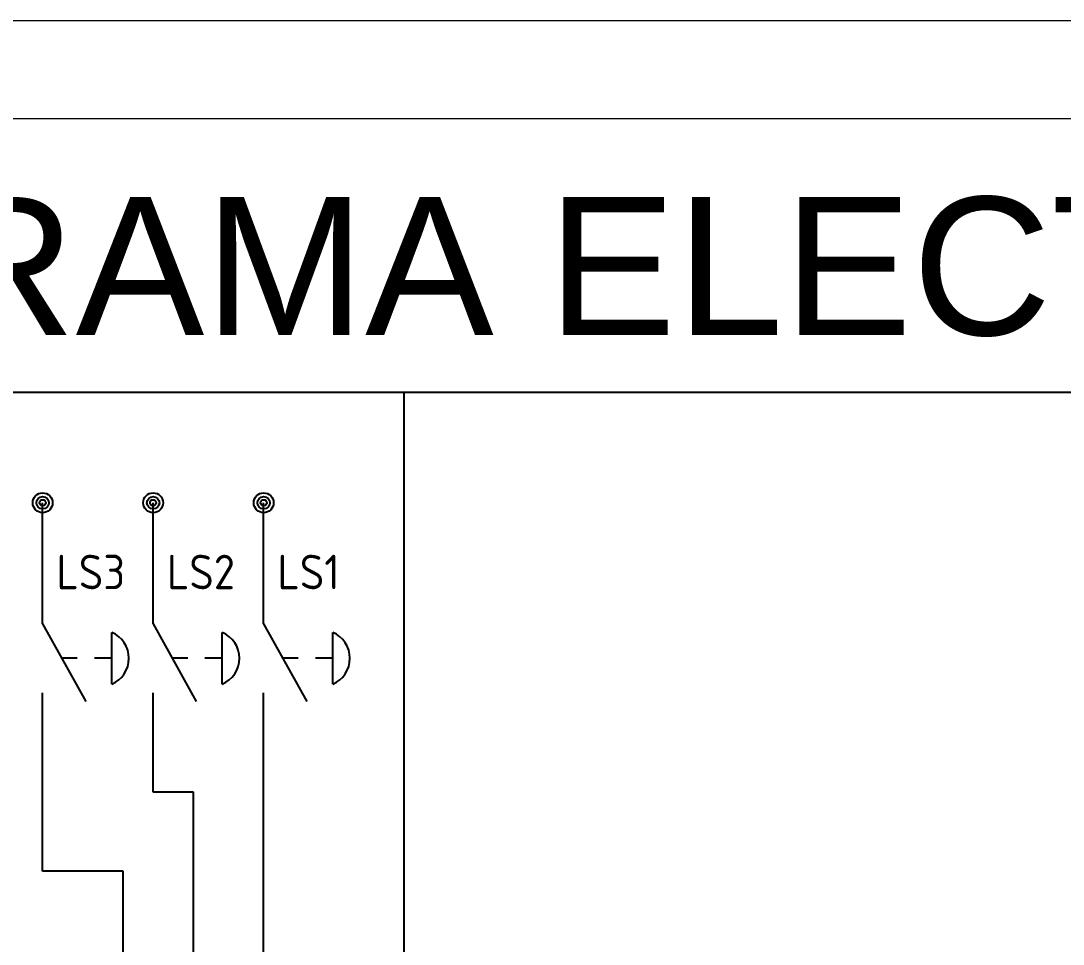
# Model space of a CAD drawing. Header units: millimetres. Extents: x 54 to 474, y 45 to 343.
# Drawn here: x 188.9 to 264.4, y 275.8 to 342.6 of the extents above; entities that cross this region are included whole.
import ezdxf
from ezdxf.enums import TextEntityAlignment as Align

# ---------------------------------------------------------------- set-up
doc = ezdxf.new("R2010")
doc.units = ezdxf.units.MM
doc.layers.add('G-ANNO-TTLB-MEDM', color=7, linetype='Continuous', lineweight=9)
doc.layers.add('G-ANNO-TTLB-THIN', color=7, linetype='Continuous', lineweight=9)
for name, color, linetype in [('SYMS', 7, 'Continuous'), ('TAGS', 150, 'Continuous'), ('WIRES', 7, 'Continuous')]:
    doc.layers.add(name, color=color, linetype=linetype)
doc.styles.get("Standard").update_dxf_attribs({"font": 'arial.ttf'})
doc.styles.add('WD_IEC', font='isocp2.shx', dxfattribs={"width": 0.9, "height": 4})

# ---------------------------------------------------------------- blocks, each defined once
blk = doc.blocks.new('VPB11M')
for p, q in [((0, 7.5), (0, 2.5)), ((0, -2.5), (-3.125, 3.125)), ((-5, 1.875), (-5, -1.875)), ((-5, 0), (-3.75, 0)), ((-2.5, 0), (-1.38889, 0)), ((0, -2.5), (0, -7.5))]:
    blk.add_line(p, q)
blk.add_arc((-4.21875, 0), 2.03125, 112.6198649, 247.3801351)
at = {"style": 'WD_IEC'}
for tag, p in [('INST', (-8, 10.25)), ('LOC', (-8, 6.75)), ('TAG1', (-8, 3.25)), ('DESC1', (-8, -10.35)), ('DESC2', (-8, -13.85)), ('DESC3', (-8, -17.35))]:
    blk.add_attdef(tag, text='', height=2.5, dxfattribs=at).set_placement(p, align=Align.RIGHT)
at = {"style": 'WD_IEC', "flags": 1}
for tag, p, height in [('X2TERM01', (0, 7.5), 0.32), ('CONTACT', (0.5, 4.5), 1), ('COMMON', (1.75, 3.25), 1), ('X1LINK', (0, 0), 0.32), ('ASSYCODE', (1, -4), 1), ('FAMILY', (1, -5.5), 1), ('CATDESC', (1, -7), 1), ('X8TERM02', (0, -7.5), 0.32)]:
    blk.add_attdef(tag, p, '', height=height, dxfattribs=at)
at = {"style": 'WD_IEC'}
blk.add_attdef('TERM01', text='', height=2, rotation=90, dxfattribs=at).set_placement((-1, 7.5), align=Align.RIGHT)
at = {"style": 'WD_IEC', "flags": 9}
for tag, p in [('MFG', (-8.5, -0.25)), ('CAT', (-8.5, -2.75))]:
    blk.add_attdef(tag, text='', height=1.5, dxfattribs=at).set_placement(p, align=Align.RIGHT)
at = {"style": 'WD_IEC'}
blk.add_attdef('TERM02', (-1, -7.5), '', height=2, rotation=90, dxfattribs=at)
at = {"lineweight": 15, "style": 'WD_IEC'}
blk.add_attdef('XREF', text='', height=2.5, dxfattribs=at).set_placement((-8, -6.35), align=Align.RIGHT)
blk = doc.blocks.new('WDDOT')
for radius in [0.72, 0.449, 0.223]:
    blk.add_circle((0, 0), radius)

msp = doc.modelspace()

# ---------------------------------------------------------------- linework, layer by layer
for p, q in [((138.582, 315.74), (273.092, 315.74)), ((216.64, 208.089), (216.64, 315.74)), ((206.47, 191.277), (206.47, 288.971)), ((198.47, 286.782), (198.47, 287.113)), ((201.39, 286.782), (198.47, 286.782)), ((201.39, 191.5), (201.39, 286.782)), ((190.47, 281.056), (190.47, 285.165)), ((196.31, 281.056), (190.47, 281.056)), ((196.31, 191.5), (196.31, 281.056))]:
    msp.add_line(p, q)
at = {"layer": 'G-ANNO-TTLB-MEDM'}
msp.add_line((61.473, 335.553), (467.308, 335.553), dxfattribs=at)
at = {"layer": 'G-ANNO-TTLB-THIN'}
msp.add_line((474.391, 342.635), (54.391, 342.635), dxfattribs=at)
at = {"layer": 'WIRES'}
for p, q in [((190.47, 303.971), (190.47, 307.736)), ((198.47, 303.971), (198.47, 307.736)), ((206.47, 303.971), (206.47, 307.736)), ((190.47, 285.165), (190.47, 288.971)), ((198.47, 287.113), (198.47, 288.971))]:
    msp.add_line(p, q, dxfattribs=at)

# ---------------------------------------------------------------- block references
at = {"layer": 'SYMS', "rotation": 180}
for p in [(190.47, 307.736), (198.47, 307.736), (206.47, 307.736)]:
    msp.add_blockref('WDDOT', p, dxfattribs=at)
at = {"layer": 'SYMS'}
ref = msp.add_blockref('VPB11M', (190.47, 296.471), dxfattribs=dict(at, rotation=180))
ref.add_attrib('TAG1', 'LS3', dxfattribs={"layer": 'TAGS', "height": 2.5, "style": 'WD_IEC'}).set_placement((191.47, 303.971), align=Align.TOP_LEFT)
ref = msp.add_blockref('VPB11M', (198.47, 296.471), dxfattribs=dict(at, rotation=180))
ref.add_attrib('TAG1', 'LS2', dxfattribs={"layer": 'TAGS', "height": 2.5, "style": 'WD_IEC'}).set_placement((199.47, 303.971), align=Align.TOP_LEFT)
ref = msp.add_blockref('VPB11M', (206.47, 296.471), dxfattribs=dict(at, rotation=180))
ref.add_attrib('TAG1', 'LS1', dxfattribs={"layer": 'TAGS', "height": 2.5, "style": 'WD_IEC'}).set_placement((207.47, 303.971), align=Align.TOP_LEFT)

# ---------------------------------------------------------------- texts
at = {"insert": (148.624, 329.877), "char_height": 10, "attachment_point": 1}
msp.add_mtext_dynamic_manual_height_columns('{\\C256;DIAGRAMA ELECTRICO}', width=163.62256, gutter_width=12.5, heights=[0], dxfattribs=at)

doc.saveas('drawing.dxf')
